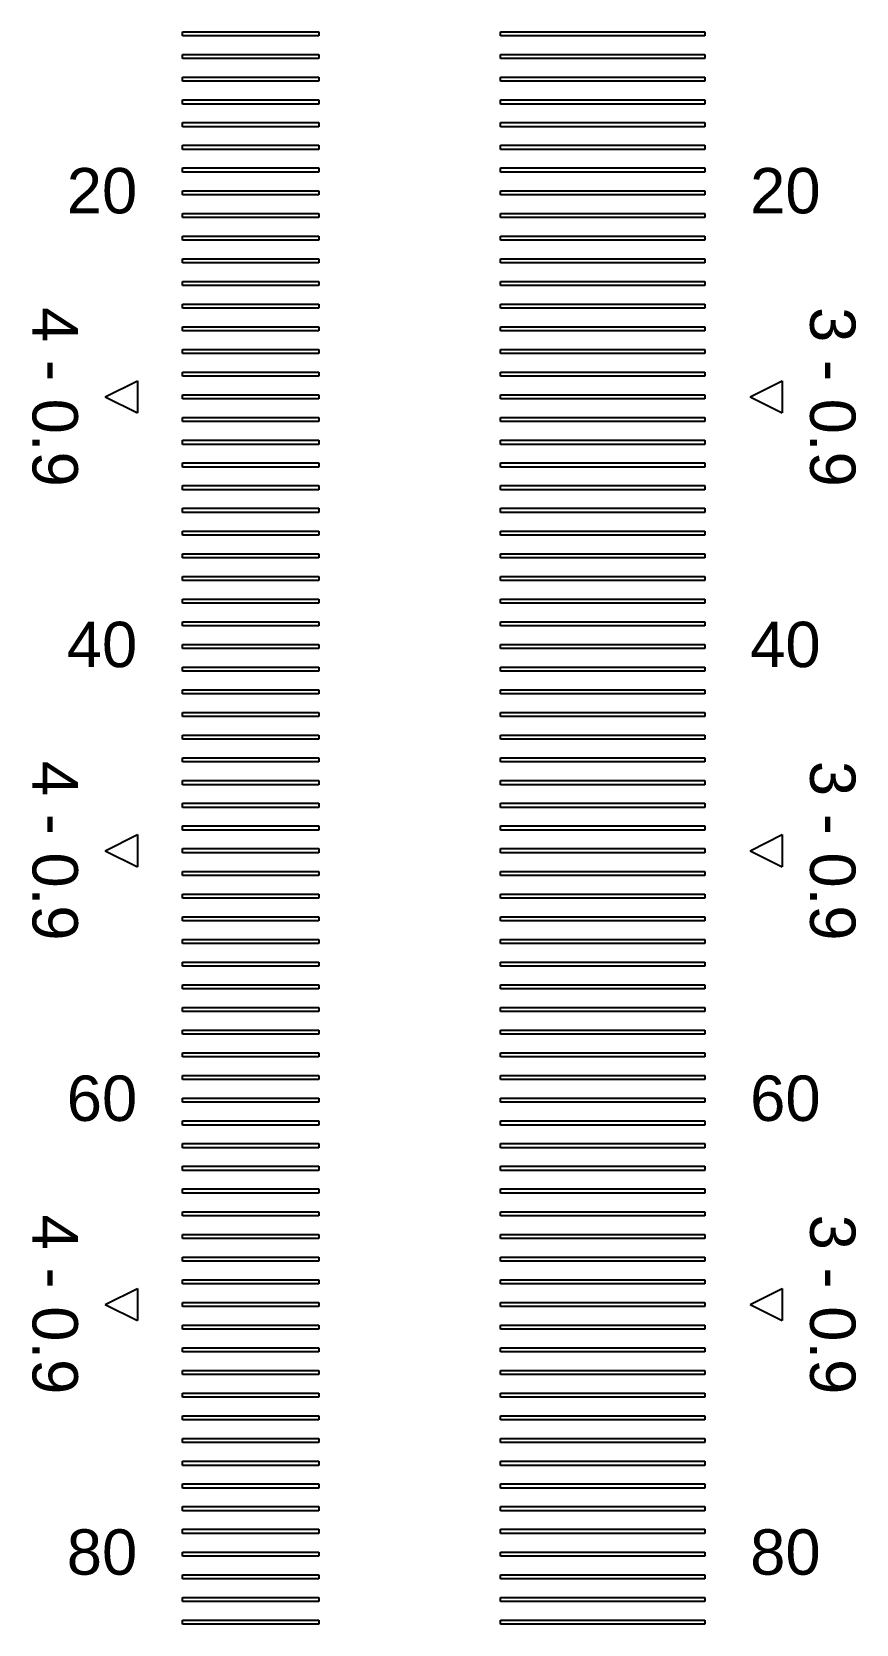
# Model space of a CAD drawing. Extents: x -24531 to 102469, y 86631 to 213631.
# Drawn here: x 53748.9 to 53930.5, y 149660 to 150010.9 of the extents above; entities that cross this region are included whole.
import ezdxf

# ---------------------------------------------------------------- set-up
doc = ezdxf.new("R2010")
doc.units = 13
doc.layers.add('CL - Label-1', color=120, linetype='Continuous')
doc.layers.add('CL - Label-2', color=132, linetype='Continuous')
doc.layers.add('CL - Sub-Micro', color=7, linetype='Continuous', true_color=0x47d1ff)
doc.styles.get("Standard").update_dxf_attribs({"font": 'arial.ttf'})

msp = doc.modelspace()

# ---------------------------------------------------------------- linework, layer by layer
at = {"layer": 'CL - Label-2'}
for p, q in [((53765.04, 149930.46), (53772.14, 149934)), ((53772.14, 149934), (53772.14, 149926.93)), ((53907.12, 149930.46), (53914.21, 149934)), ((53914.21, 149934), (53914.21, 149926.93)), ((53765.04, 149930.46), (53772.14, 149926.93)), ((53907.12, 149930.46), (53914.21, 149926.93)), ((53765.04, 149830.46), (53772.14, 149834)), ((53772.14, 149834), (53772.14, 149826.93)), ((53907.12, 149830.46), (53914.21, 149834)), ((53914.21, 149834), (53914.21, 149826.93)), ((53765.04, 149830.46), (53772.14, 149826.93)), ((53907.12, 149830.46), (53914.21, 149826.93)), ((53765.04, 149730.46), (53772.14, 149734)), ((53772.14, 149734), (53772.14, 149726.93)), ((53907.12, 149730.46), (53914.21, 149734)), ((53914.21, 149734), (53914.21, 149726.93)), ((53765.04, 149730.46), (53772.14, 149726.93)), ((53907.12, 149730.46), (53914.21, 149726.93))]:
    msp.add_line(p, q, dxfattribs=at)
at = {"layer": 'CL - Sub-Micro'}
for p, q in [((53782.12, 150010.01), (53782.12, 150010.91)), ((53782.12, 150010.91), (53812.12, 150010.91)), ((53812.12, 150010.01), (53782.12, 150010.01)), ((53812.12, 150010.91), (53812.12, 150010.01)), ((53852.12, 150010.01), (53852.12, 150010.91)), ((53852.12, 150010.91), (53897.12, 150010.91)), ((53897.12, 150010.01), (53852.12, 150010.01)), ((53897.12, 150010.91), (53897.12, 150010.01)), ((53782.12, 150005.01), (53782.12, 150005.91)), ((53782.12, 150005.91), (53812.12, 150005.91)), ((53812.12, 150005.01), (53782.12, 150005.01)), ((53812.12, 150005.91), (53812.12, 150005.01)), ((53852.12, 150005.01), (53852.12, 150005.91)), ((53852.12, 150005.91), (53897.12, 150005.91)), ((53897.12, 150005.01), (53852.12, 150005.01)), ((53897.12, 150005.91), (53897.12, 150005.01)), ((53782.12, 150000.01), (53782.12, 150000.91)), ((53782.12, 150000.91), (53812.12, 150000.91)), ((53812.12, 150000.01), (53782.12, 150000.01)), ((53812.12, 150000.91), (53812.12, 150000.01)), ((53852.12, 150000.01), (53852.12, 150000.91)), ((53852.12, 150000.91), (53897.12, 150000.91)), ((53897.12, 150000.01), (53852.12, 150000.01)), ((53897.12, 150000.91), (53897.12, 150000.01)), ((53782.12, 149995.01), (53782.12, 149995.91)), ((53782.12, 149995.91), (53812.12, 149995.91)), ((53812.12, 149995.91), (53812.12, 149995.01)), ((53852.12, 149995.01), (53852.12, 149995.91)), ((53852.12, 149995.91), (53897.12, 149995.91)), ((53897.12, 149995.91), (53897.12, 149995.01)), ((53812.12, 149995.01), (53782.12, 149995.01)), ((53897.12, 149995.01), (53852.12, 149995.01)), ((53782.12, 149990.01), (53782.12, 149990.91)), ((53782.12, 149990.91), (53812.12, 149990.91)), ((53812.12, 149990.01), (53782.12, 149990.01)), ((53812.12, 149990.91), (53812.12, 149990.01)), ((53852.12, 149990.01), (53852.12, 149990.91)), ((53852.12, 149990.91), (53897.12, 149990.91)), ((53897.12, 149990.01), (53852.12, 149990.01)), ((53897.12, 149990.91), (53897.12, 149990.01)), ((53782.12, 149985.01), (53782.12, 149985.91)), ((53782.12, 149985.91), (53812.12, 149985.91)), ((53812.12, 149985.91), (53812.12, 149985.01)), ((53852.12, 149985.01), (53852.12, 149985.91)), ((53852.12, 149985.91), (53897.12, 149985.91)), ((53897.12, 149985.91), (53897.12, 149985.01)), ((53812.12, 149985.01), (53782.12, 149985.01)), ((53897.12, 149985.01), (53852.12, 149985.01)), ((53782.12, 149980.01), (53782.12, 149980.91)), ((53782.12, 149980.91), (53812.12, 149980.91)), ((53812.12, 149980.01), (53782.12, 149980.01)), ((53812.12, 149980.91), (53812.12, 149980.01)), ((53852.12, 149980.01), (53852.12, 149980.91)), ((53852.12, 149980.91), (53897.12, 149980.91)), ((53897.12, 149980.01), (53852.12, 149980.01)), ((53897.12, 149980.91), (53897.12, 149980.01)), ((53782.12, 149975.01), (53782.12, 149975.91)), ((53782.12, 149975.91), (53812.12, 149975.91)), ((53812.12, 149975.01), (53782.12, 149975.01)), ((53812.12, 149975.91), (53812.12, 149975.01)), ((53852.12, 149975.01), (53852.12, 149975.91)), ((53852.12, 149975.91), (53897.12, 149975.91)), ((53897.12, 149975.01), (53852.12, 149975.01)), ((53897.12, 149975.91), (53897.12, 149975.01)), ((53782.12, 149970.01), (53782.12, 149970.91)), ((53782.12, 149970.91), (53812.12, 149970.91)), ((53812.12, 149970.01), (53782.12, 149970.01)), ((53812.12, 149970.91), (53812.12, 149970.01)), ((53852.12, 149970.01), (53852.12, 149970.91)), ((53852.12, 149970.91), (53897.12, 149970.91)), ((53897.12, 149970.01), (53852.12, 149970.01)), ((53897.12, 149970.91), (53897.12, 149970.01)), ((53782.12, 149965.01), (53782.12, 149965.91)), ((53782.12, 149965.91), (53812.12, 149965.91)), ((53812.12, 149965.01), (53782.12, 149965.01)), ((53812.12, 149965.91), (53812.12, 149965.01)), ((53852.12, 149965.01), (53852.12, 149965.91)), ((53852.12, 149965.91), (53897.12, 149965.91)), ((53897.12, 149965.01), (53852.12, 149965.01)), ((53897.12, 149965.91), (53897.12, 149965.01)), ((53782.12, 149960.01), (53782.12, 149960.91)), ((53782.12, 149960.91), (53812.12, 149960.91)), ((53812.12, 149960.91), (53812.12, 149960.01)), ((53852.12, 149960.01), (53852.12, 149960.91)), ((53852.12, 149960.91), (53897.12, 149960.91)), ((53897.12, 149960.91), (53897.12, 149960.01)), ((53812.12, 149960.01), (53782.12, 149960.01)), ((53897.12, 149960.01), (53852.12, 149960.01)), ((53782.12, 149955.01), (53782.12, 149955.91)), ((53782.12, 149955.91), (53812.12, 149955.91)), ((53812.12, 149955.01), (53782.12, 149955.01)), ((53812.12, 149955.91), (53812.12, 149955.01)), ((53852.12, 149955.01), (53852.12, 149955.91)), ((53852.12, 149955.91), (53897.12, 149955.91)), ((53897.12, 149955.01), (53852.12, 149955.01)), ((53897.12, 149955.91), (53897.12, 149955.01)), ((53782.12, 149950.01), (53782.12, 149950.91)), ((53782.12, 149950.91), (53812.12, 149950.91)), ((53812.12, 149950.91), (53812.12, 149950.01)), ((53852.12, 149950.01), (53852.12, 149950.91)), ((53852.12, 149950.91), (53897.12, 149950.91)), ((53897.12, 149950.91), (53897.12, 149950.01)), ((53812.12, 149950.01), (53782.12, 149950.01)), ((53897.12, 149950.01), (53852.12, 149950.01)), ((53782.12, 149945.01), (53782.12, 149945.91)), ((53782.12, 149945.91), (53812.12, 149945.91)), ((53812.12, 149945.01), (53782.12, 149945.01)), ((53812.12, 149945.91), (53812.12, 149945.01)), ((53852.12, 149945.01), (53852.12, 149945.91)), ((53852.12, 149945.91), (53897.12, 149945.91)), ((53897.12, 149945.01), (53852.12, 149945.01)), ((53897.12, 149945.91), (53897.12, 149945.01)), ((53782.12, 149940.01), (53782.12, 149940.91)), ((53782.12, 149940.91), (53812.12, 149940.91)), ((53812.12, 149940.01), (53782.12, 149940.01)), ((53812.12, 149940.91), (53812.12, 149940.01)), ((53852.12, 149940.01), (53852.12, 149940.91)), ((53852.12, 149940.91), (53897.12, 149940.91)), ((53897.12, 149940.01), (53852.12, 149940.01)), ((53897.12, 149940.91), (53897.12, 149940.01)), ((53782.12, 149935.01), (53782.12, 149935.91)), ((53782.12, 149935.91), (53812.12, 149935.91)), ((53812.12, 149935.01), (53782.12, 149935.01)), ((53812.12, 149935.91), (53812.12, 149935.01)), ((53852.12, 149935.01), (53852.12, 149935.91)), ((53852.12, 149935.91), (53897.12, 149935.91)), ((53897.12, 149935.01), (53852.12, 149935.01)), ((53897.12, 149935.91), (53897.12, 149935.01)), ((53782.12, 149930.01), (53782.12, 149930.91)), ((53782.12, 149930.91), (53812.12, 149930.91)), ((53812.12, 149930.01), (53782.12, 149930.01)), ((53812.12, 149930.91), (53812.12, 149930.01)), ((53852.12, 149930.01), (53852.12, 149930.91)), ((53852.12, 149930.91), (53897.12, 149930.91)), ((53897.12, 149930.01), (53852.12, 149930.01)), ((53897.12, 149930.91), (53897.12, 149930.01)), ((53782.12, 149925.01), (53782.12, 149925.91)), ((53782.12, 149925.91), (53812.12, 149925.91)), ((53812.12, 149925.91), (53812.12, 149925.01)), ((53852.12, 149925.01), (53852.12, 149925.91)), ((53852.12, 149925.91), (53897.12, 149925.91)), ((53897.12, 149925.91), (53897.12, 149925.01)), ((53812.12, 149925.01), (53782.12, 149925.01)), ((53897.12, 149925.01), (53852.12, 149925.01)), ((53782.12, 149920.01), (53782.12, 149920.91)), ((53782.12, 149920.91), (53812.12, 149920.91)), ((53812.12, 149920.01), (53782.12, 149920.01)), ((53812.12, 149920.91), (53812.12, 149920.01)), ((53852.12, 149920.01), (53852.12, 149920.91)), ((53852.12, 149920.91), (53897.12, 149920.91)), ((53897.12, 149920.01), (53852.12, 149920.01)), ((53897.12, 149920.91), (53897.12, 149920.01)), ((53782.12, 149915.01), (53782.12, 149915.91)), ((53782.12, 149915.91), (53812.12, 149915.91)), ((53812.12, 149915.01), (53782.12, 149915.01)), ((53812.12, 149915.91), (53812.12, 149915.01)), ((53852.12, 149915.01), (53852.12, 149915.91)), ((53852.12, 149915.91), (53897.12, 149915.91)), ((53897.12, 149915.01), (53852.12, 149915.01)), ((53897.12, 149915.91), (53897.12, 149915.01)), ((53782.12, 149910.01), (53782.12, 149910.91)), ((53782.12, 149910.91), (53812.12, 149910.91)), ((53812.12, 149910.01), (53782.12, 149910.01)), ((53812.12, 149910.91), (53812.12, 149910.01)), ((53852.12, 149910.01), (53852.12, 149910.91)), ((53852.12, 149910.91), (53897.12, 149910.91)), ((53897.12, 149910.01), (53852.12, 149910.01)), ((53897.12, 149910.91), (53897.12, 149910.01)), ((53782.12, 149905.01), (53782.12, 149905.91)), ((53782.12, 149905.91), (53812.12, 149905.91)), ((53812.12, 149905.01), (53782.12, 149905.01)), ((53812.12, 149905.91), (53812.12, 149905.01)), ((53852.12, 149905.01), (53852.12, 149905.91)), ((53852.12, 149905.91), (53897.12, 149905.91)), ((53897.12, 149905.01), (53852.12, 149905.01)), ((53897.12, 149905.91), (53897.12, 149905.01)), ((53782.12, 149900.01), (53782.12, 149900.91)), ((53782.12, 149900.91), (53812.12, 149900.91)), ((53812.12, 149900.01), (53782.12, 149900.01)), ((53812.12, 149900.91), (53812.12, 149900.01)), ((53852.12, 149900.01), (53852.12, 149900.91)), ((53852.12, 149900.91), (53897.12, 149900.91)), ((53897.12, 149900.01), (53852.12, 149900.01)), ((53897.12, 149900.91), (53897.12, 149900.01)), ((53782.12, 149895.01), (53782.12, 149895.91)), ((53782.12, 149895.91), (53812.12, 149895.91)), ((53812.12, 149895.01), (53782.12, 149895.01)), ((53812.12, 149895.91), (53812.12, 149895.01)), ((53852.12, 149895.01), (53852.12, 149895.91)), ((53852.12, 149895.91), (53897.12, 149895.91)), ((53897.12, 149895.01), (53852.12, 149895.01)), ((53897.12, 149895.91), (53897.12, 149895.01)), ((53782.12, 149890.01), (53782.12, 149890.91)), ((53782.12, 149890.91), (53812.12, 149890.91)), ((53812.12, 149890.91), (53812.12, 149890.01)), ((53852.12, 149890.01), (53852.12, 149890.91)), ((53852.12, 149890.91), (53897.12, 149890.91)), ((53897.12, 149890.91), (53897.12, 149890.01)), ((53812.12, 149890.01), (53782.12, 149890.01)), ((53897.12, 149890.01), (53852.12, 149890.01)), ((53782.12, 149885.01), (53782.12, 149885.91)), ((53782.12, 149885.91), (53812.12, 149885.91)), ((53812.12, 149885.01), (53782.12, 149885.01)), ((53812.12, 149885.91), (53812.12, 149885.01)), ((53852.12, 149885.01), (53852.12, 149885.91)), ((53852.12, 149885.91), (53897.12, 149885.91)), ((53897.12, 149885.01), (53852.12, 149885.01)), ((53897.12, 149885.91), (53897.12, 149885.01)), ((53782.12, 149880.01), (53782.12, 149880.91)), ((53782.12, 149880.91), (53812.12, 149880.91)), ((53812.12, 149880.01), (53782.12, 149880.01)), ((53812.12, 149880.91), (53812.12, 149880.01)), ((53852.12, 149880.01), (53852.12, 149880.91)), ((53852.12, 149880.91), (53897.12, 149880.91)), ((53897.12, 149880.01), (53852.12, 149880.01)), ((53897.12, 149880.91), (53897.12, 149880.01)), ((53782.12, 149875.01), (53782.12, 149875.91)), ((53782.12, 149875.91), (53812.12, 149875.91)), ((53812.12, 149875.01), (53782.12, 149875.01)), ((53812.12, 149875.91), (53812.12, 149875.01)), ((53852.12, 149875.01), (53852.12, 149875.91)), ((53852.12, 149875.91), (53897.12, 149875.91)), ((53897.12, 149875.01), (53852.12, 149875.01)), ((53897.12, 149875.91), (53897.12, 149875.01)), ((53782.12, 149870.01), (53782.12, 149870.91)), ((53782.12, 149870.91), (53812.12, 149870.91)), ((53812.12, 149870.01), (53782.12, 149870.01)), ((53812.12, 149870.91), (53812.12, 149870.01)), ((53852.12, 149870.01), (53852.12, 149870.91)), ((53852.12, 149870.91), (53897.12, 149870.91)), ((53897.12, 149870.01), (53852.12, 149870.01)), ((53897.12, 149870.91), (53897.12, 149870.01)), ((53782.12, 149865.01), (53782.12, 149865.91)), ((53782.12, 149865.91), (53812.12, 149865.91)), ((53812.12, 149865.91), (53812.12, 149865.01)), ((53852.12, 149865.01), (53852.12, 149865.91)), ((53852.12, 149865.91), (53897.12, 149865.91)), ((53897.12, 149865.91), (53897.12, 149865.01)), ((53812.12, 149865.01), (53782.12, 149865.01)), ((53897.12, 149865.01), (53852.12, 149865.01)), ((53782.12, 149860.01), (53782.12, 149860.91)), ((53782.12, 149860.91), (53812.12, 149860.91)), ((53812.12, 149860.01), (53782.12, 149860.01)), ((53812.12, 149860.91), (53812.12, 149860.01)), ((53852.12, 149860.01), (53852.12, 149860.91)), ((53852.12, 149860.91), (53897.12, 149860.91)), ((53897.12, 149860.01), (53852.12, 149860.01)), ((53897.12, 149860.91), (53897.12, 149860.01)), ((53782.12, 149855.01), (53782.12, 149855.91)), ((53782.12, 149855.91), (53812.12, 149855.91)), ((53812.12, 149855.91), (53812.12, 149855.01)), ((53852.12, 149855.01), (53852.12, 149855.91)), ((53852.12, 149855.91), (53897.12, 149855.91)), ((53897.12, 149855.91), (53897.12, 149855.01)), ((53812.12, 149855.01), (53782.12, 149855.01)), ((53897.12, 149855.01), (53852.12, 149855.01)), ((53782.12, 149850.01), (53782.12, 149850.91)), ((53782.12, 149850.91), (53812.12, 149850.91)), ((53812.12, 149850.01), (53782.12, 149850.01)), ((53812.12, 149850.91), (53812.12, 149850.01)), ((53852.12, 149850.01), (53852.12, 149850.91)), ((53852.12, 149850.91), (53897.12, 149850.91)), ((53897.12, 149850.01), (53852.12, 149850.01)), ((53897.12, 149850.91), (53897.12, 149850.01)), ((53782.12, 149845.01), (53782.12, 149845.91)), ((53782.12, 149845.91), (53812.12, 149845.91)), ((53812.12, 149845.01), (53782.12, 149845.01)), ((53812.12, 149845.91), (53812.12, 149845.01)), ((53852.12, 149845.01), (53852.12, 149845.91)), ((53852.12, 149845.91), (53897.12, 149845.91)), ((53897.12, 149845.01), (53852.12, 149845.01)), ((53897.12, 149845.91), (53897.12, 149845.01)), ((53782.12, 149840.01), (53782.12, 149840.91)), ((53782.12, 149840.91), (53812.12, 149840.91)), ((53812.12, 149840.01), (53782.12, 149840.01)), ((53812.12, 149840.91), (53812.12, 149840.01)), ((53852.12, 149840.01), (53852.12, 149840.91)), ((53852.12, 149840.91), (53897.12, 149840.91)), ((53897.12, 149840.01), (53852.12, 149840.01)), ((53897.12, 149840.91), (53897.12, 149840.01)), ((53782.12, 149835.01), (53782.12, 149835.91)), ((53782.12, 149835.91), (53812.12, 149835.91)), ((53812.12, 149835.01), (53782.12, 149835.01)), ((53812.12, 149835.91), (53812.12, 149835.01)), ((53852.12, 149835.01), (53852.12, 149835.91)), ((53852.12, 149835.91), (53897.12, 149835.91)), ((53897.12, 149835.01), (53852.12, 149835.01)), ((53897.12, 149835.91), (53897.12, 149835.01)), ((53782.12, 149830.01), (53782.12, 149830.91)), ((53782.12, 149830.91), (53812.12, 149830.91)), ((53812.12, 149830.91), (53812.12, 149830.01)), ((53852.12, 149830.01), (53852.12, 149830.91)), ((53852.12, 149830.91), (53897.12, 149830.91)), ((53897.12, 149830.91), (53897.12, 149830.01)), ((53812.12, 149830.01), (53782.12, 149830.01)), ((53897.12, 149830.01), (53852.12, 149830.01)), ((53782.12, 149825.01), (53782.12, 149825.91)), ((53782.12, 149825.91), (53812.12, 149825.91)), ((53812.12, 149825.01), (53782.12, 149825.01)), ((53812.12, 149825.91), (53812.12, 149825.01)), ((53852.12, 149825.01), (53852.12, 149825.91)), ((53852.12, 149825.91), (53897.12, 149825.91)), ((53897.12, 149825.01), (53852.12, 149825.01)), ((53897.12, 149825.91), (53897.12, 149825.01)), ((53782.12, 149820.01), (53782.12, 149820.91)), ((53782.12, 149820.91), (53812.12, 149820.91)), ((53812.12, 149820.91), (53812.12, 149820.01)), ((53852.12, 149820.01), (53852.12, 149820.91)), ((53852.12, 149820.91), (53897.12, 149820.91)), ((53897.12, 149820.91), (53897.12, 149820.01)), ((53812.12, 149820.01), (53782.12, 149820.01)), ((53897.12, 149820.01), (53852.12, 149820.01)), ((53782.12, 149815.01), (53782.12, 149815.91)), ((53782.12, 149815.91), (53812.12, 149815.91)), ((53812.12, 149815.01), (53782.12, 149815.01)), ((53812.12, 149815.91), (53812.12, 149815.01)), ((53852.12, 149815.01), (53852.12, 149815.91)), ((53852.12, 149815.91), (53897.12, 149815.91)), ((53897.12, 149815.01), (53852.12, 149815.01)), ((53897.12, 149815.91), (53897.12, 149815.01)), ((53782.12, 149810.01), (53782.12, 149810.91)), ((53782.12, 149810.91), (53812.12, 149810.91)), ((53812.12, 149810.01), (53782.12, 149810.01)), ((53812.12, 149810.91), (53812.12, 149810.01)), ((53852.12, 149810.01), (53852.12, 149810.91)), ((53852.12, 149810.91), (53897.12, 149810.91)), ((53897.12, 149810.01), (53852.12, 149810.01)), ((53897.12, 149810.91), (53897.12, 149810.01)), ((53782.12, 149805.01), (53782.12, 149805.91)), ((53782.12, 149805.91), (53812.12, 149805.91)), ((53812.12, 149805.01), (53782.12, 149805.01)), ((53812.12, 149805.91), (53812.12, 149805.01)), ((53852.12, 149805.01), (53852.12, 149805.91)), ((53852.12, 149805.91), (53897.12, 149805.91)), ((53897.12, 149805.01), (53852.12, 149805.01)), ((53897.12, 149805.91), (53897.12, 149805.01)), ((53782.12, 149800.01), (53782.12, 149800.91)), ((53782.12, 149800.91), (53812.12, 149800.91)), ((53812.12, 149800.01), (53782.12, 149800.01)), ((53812.12, 149800.91), (53812.12, 149800.01)), ((53852.12, 149800.01), (53852.12, 149800.91)), ((53852.12, 149800.91), (53897.12, 149800.91)), ((53897.12, 149800.01), (53852.12, 149800.01)), ((53897.12, 149800.91), (53897.12, 149800.01)), ((53782.12, 149795.01), (53782.12, 149795.91)), ((53782.12, 149795.91), (53812.12, 149795.91)), ((53812.12, 149795.91), (53812.12, 149795.01)), ((53852.12, 149795.01), (53852.12, 149795.91)), ((53852.12, 149795.91), (53897.12, 149795.91)), ((53897.12, 149795.91), (53897.12, 149795.01)), ((53812.12, 149795.01), (53782.12, 149795.01)), ((53897.12, 149795.01), (53852.12, 149795.01)), ((53782.12, 149790.01), (53782.12, 149790.91)), ((53782.12, 149790.91), (53812.12, 149790.91)), ((53812.12, 149790.01), (53782.12, 149790.01)), ((53812.12, 149790.91), (53812.12, 149790.01)), ((53852.12, 149790.01), (53852.12, 149790.91)), ((53852.12, 149790.91), (53897.12, 149790.91)), ((53897.12, 149790.01), (53852.12, 149790.01)), ((53897.12, 149790.91), (53897.12, 149790.01)), ((53782.12, 149785.01), (53782.12, 149785.91)), ((53782.12, 149785.91), (53812.12, 149785.91)), ((53812.12, 149785.91), (53812.12, 149785.01)), ((53852.12, 149785.01), (53852.12, 149785.91)), ((53852.12, 149785.91), (53897.12, 149785.91)), ((53897.12, 149785.91), (53897.12, 149785.01)), ((53812.12, 149785.01), (53782.12, 149785.01)), ((53897.12, 149785.01), (53852.12, 149785.01)), ((53782.12, 149780.01), (53782.12, 149780.91)), ((53782.12, 149780.91), (53812.12, 149780.91)), ((53812.12, 149780.01), (53782.12, 149780.01)), ((53812.12, 149780.91), (53812.12, 149780.01)), ((53852.12, 149780.01), (53852.12, 149780.91)), ((53852.12, 149780.91), (53897.12, 149780.91)), ((53897.12, 149780.01), (53852.12, 149780.01)), ((53897.12, 149780.91), (53897.12, 149780.01)), ((53782.12, 149775.01), (53782.12, 149775.91)), ((53782.12, 149775.91), (53812.12, 149775.91)), ((53812.12, 149775.01), (53782.12, 149775.01)), ((53812.12, 149775.91), (53812.12, 149775.01)), ((53852.12, 149775.01), (53852.12, 149775.91)), ((53852.12, 149775.91), (53897.12, 149775.91)), ((53897.12, 149775.01), (53852.12, 149775.01)), ((53897.12, 149775.91), (53897.12, 149775.01)), ((53782.12, 149770.01), (53782.12, 149770.91)), ((53782.12, 149770.91), (53812.12, 149770.91)), ((53812.12, 149770.01), (53782.12, 149770.01)), ((53812.12, 149770.91), (53812.12, 149770.01)), ((53852.12, 149770.01), (53852.12, 149770.91)), ((53852.12, 149770.91), (53897.12, 149770.91)), ((53897.12, 149770.01), (53852.12, 149770.01)), ((53897.12, 149770.91), (53897.12, 149770.01)), ((53782.12, 149765.01), (53782.12, 149765.91)), ((53782.12, 149765.91), (53812.12, 149765.91)), ((53812.12, 149765.01), (53782.12, 149765.01)), ((53812.12, 149765.91), (53812.12, 149765.01)), ((53852.12, 149765.01), (53852.12, 149765.91)), ((53852.12, 149765.91), (53897.12, 149765.91)), ((53897.12, 149765.01), (53852.12, 149765.01)), ((53897.12, 149765.91), (53897.12, 149765.01)), ((53782.12, 149760.01), (53782.12, 149760.91)), ((53782.12, 149760.91), (53812.12, 149760.91)), ((53812.12, 149760.91), (53812.12, 149760.01)), ((53852.12, 149760.01), (53852.12, 149760.91)), ((53852.12, 149760.91), (53897.12, 149760.91)), ((53897.12, 149760.91), (53897.12, 149760.01)), ((53812.12, 149760.01), (53782.12, 149760.01)), ((53897.12, 149760.01), (53852.12, 149760.01)), ((53782.12, 149755.01), (53782.12, 149755.91)), ((53782.12, 149755.91), (53812.12, 149755.91)), ((53812.12, 149755.01), (53782.12, 149755.01)), ((53812.12, 149755.91), (53812.12, 149755.01)), ((53852.12, 149755.01), (53852.12, 149755.91)), ((53852.12, 149755.91), (53897.12, 149755.91)), ((53897.12, 149755.01), (53852.12, 149755.01)), ((53897.12, 149755.91), (53897.12, 149755.01)), ((53782.12, 149750.01), (53782.12, 149750.91)), ((53782.12, 149750.91), (53812.12, 149750.91)), ((53812.12, 149750.91), (53812.12, 149750.01)), ((53852.12, 149750.01), (53852.12, 149750.91)), ((53852.12, 149750.91), (53897.12, 149750.91)), ((53897.12, 149750.91), (53897.12, 149750.01)), ((53812.12, 149750.01), (53782.12, 149750.01)), ((53897.12, 149750.01), (53852.12, 149750.01)), ((53782.12, 149745.01), (53782.12, 149745.91)), ((53782.12, 149745.91), (53812.12, 149745.91)), ((53812.12, 149745.01), (53782.12, 149745.01)), ((53812.12, 149745.91), (53812.12, 149745.01)), ((53852.12, 149745.01), (53852.12, 149745.91)), ((53852.12, 149745.91), (53897.12, 149745.91)), ((53897.12, 149745.01), (53852.12, 149745.01)), ((53897.12, 149745.91), (53897.12, 149745.01)), ((53782.12, 149740.01), (53782.12, 149740.91)), ((53782.12, 149740.91), (53812.12, 149740.91)), ((53812.12, 149740.01), (53782.12, 149740.01)), ((53812.12, 149740.91), (53812.12, 149740.01)), ((53852.12, 149740.01), (53852.12, 149740.91)), ((53852.12, 149740.91), (53897.12, 149740.91)), ((53897.12, 149740.01), (53852.12, 149740.01)), ((53897.12, 149740.91), (53897.12, 149740.01)), ((53782.12, 149735.01), (53782.12, 149735.91)), ((53782.12, 149735.91), (53812.12, 149735.91)), ((53812.12, 149735.01), (53782.12, 149735.01)), ((53812.12, 149735.91), (53812.12, 149735.01)), ((53852.12, 149735.01), (53852.12, 149735.91)), ((53852.12, 149735.91), (53897.12, 149735.91)), ((53897.12, 149735.01), (53852.12, 149735.01)), ((53897.12, 149735.91), (53897.12, 149735.01)), ((53782.12, 149730.01), (53782.12, 149730.91)), ((53782.12, 149730.91), (53812.12, 149730.91)), ((53812.12, 149730.01), (53782.12, 149730.01)), ((53812.12, 149730.91), (53812.12, 149730.01)), ((53852.12, 149730.01), (53852.12, 149730.91)), ((53852.12, 149730.91), (53897.12, 149730.91)), ((53897.12, 149730.01), (53852.12, 149730.01)), ((53897.12, 149730.91), (53897.12, 149730.01)), ((53782.12, 149725.01), (53782.12, 149725.91)), ((53782.12, 149725.91), (53812.12, 149725.91)), ((53812.12, 149725.91), (53812.12, 149725.01)), ((53852.12, 149725.01), (53852.12, 149725.91)), ((53852.12, 149725.91), (53897.12, 149725.91)), ((53897.12, 149725.91), (53897.12, 149725.01)), ((53812.12, 149725.01), (53782.12, 149725.01)), ((53897.12, 149725.01), (53852.12, 149725.01)), ((53782.12, 149720.01), (53782.12, 149720.91)), ((53782.12, 149720.91), (53812.12, 149720.91)), ((53812.12, 149720.01), (53782.12, 149720.01)), ((53812.12, 149720.91), (53812.12, 149720.01)), ((53852.12, 149720.01), (53852.12, 149720.91)), ((53852.12, 149720.91), (53897.12, 149720.91)), ((53897.12, 149720.01), (53852.12, 149720.01)), ((53897.12, 149720.91), (53897.12, 149720.01)), ((53782.12, 149715.01), (53782.12, 149715.91)), ((53782.12, 149715.91), (53812.12, 149715.91)), ((53812.12, 149715.01), (53782.12, 149715.01)), ((53812.12, 149715.91), (53812.12, 149715.01)), ((53852.12, 149715.01), (53852.12, 149715.91)), ((53852.12, 149715.91), (53897.12, 149715.91)), ((53897.12, 149715.01), (53852.12, 149715.01)), ((53897.12, 149715.91), (53897.12, 149715.01)), ((53782.12, 149710.01), (53782.12, 149710.91)), ((53782.12, 149710.91), (53812.12, 149710.91)), ((53812.12, 149710.01), (53782.12, 149710.01)), ((53812.12, 149710.91), (53812.12, 149710.01)), ((53852.12, 149710.01), (53852.12, 149710.91)), ((53852.12, 149710.91), (53897.12, 149710.91)), ((53897.12, 149710.01), (53852.12, 149710.01)), ((53897.12, 149710.91), (53897.12, 149710.01)), ((53782.12, 149705.01), (53782.12, 149705.91)), ((53782.12, 149705.91), (53812.12, 149705.91)), ((53812.12, 149705.01), (53782.12, 149705.01)), ((53812.12, 149705.91), (53812.12, 149705.01)), ((53852.12, 149705.01), (53852.12, 149705.91)), ((53852.12, 149705.91), (53897.12, 149705.91)), ((53897.12, 149705.01), (53852.12, 149705.01)), ((53897.12, 149705.91), (53897.12, 149705.01)), ((53782.12, 149700.01), (53782.12, 149700.91)), ((53782.12, 149700.91), (53812.12, 149700.91)), ((53812.12, 149700.01), (53782.12, 149700.01)), ((53812.12, 149700.91), (53812.12, 149700.01)), ((53852.12, 149700.01), (53852.12, 149700.91)), ((53852.12, 149700.91), (53897.12, 149700.91)), ((53897.12, 149700.01), (53852.12, 149700.01)), ((53897.12, 149700.91), (53897.12, 149700.01)), ((53782.12, 149695.01), (53782.12, 149695.91)), ((53782.12, 149695.91), (53812.12, 149695.91)), ((53812.12, 149695.01), (53782.12, 149695.01)), ((53812.12, 149695.91), (53812.12, 149695.01)), ((53852.12, 149695.01), (53852.12, 149695.91)), ((53852.12, 149695.91), (53897.12, 149695.91)), ((53897.12, 149695.01), (53852.12, 149695.01)), ((53897.12, 149695.91), (53897.12, 149695.01)), ((53782.12, 149690.01), (53782.12, 149690.91)), ((53782.12, 149690.91), (53812.12, 149690.91)), ((53812.12, 149690.91), (53812.12, 149690.01)), ((53852.12, 149690.01), (53852.12, 149690.91)), ((53852.12, 149690.91), (53897.12, 149690.91)), ((53897.12, 149690.91), (53897.12, 149690.01)), ((53812.12, 149690.01), (53782.12, 149690.01)), ((53897.12, 149690.01), (53852.12, 149690.01)), ((53782.12, 149685.01), (53782.12, 149685.91)), ((53782.12, 149685.91), (53812.12, 149685.91)), ((53812.12, 149685.01), (53782.12, 149685.01)), ((53812.12, 149685.91), (53812.12, 149685.01)), ((53852.12, 149685.01), (53852.12, 149685.91)), ((53852.12, 149685.91), (53897.12, 149685.91)), ((53897.12, 149685.01), (53852.12, 149685.01)), ((53897.12, 149685.91), (53897.12, 149685.01)), ((53782.12, 149680.01), (53782.12, 149680.91)), ((53782.12, 149680.91), (53812.12, 149680.91)), ((53812.12, 149680.01), (53782.12, 149680.01)), ((53812.12, 149680.91), (53812.12, 149680.01)), ((53852.12, 149680.01), (53852.12, 149680.91)), ((53852.12, 149680.91), (53897.12, 149680.91)), ((53897.12, 149680.01), (53852.12, 149680.01)), ((53897.12, 149680.91), (53897.12, 149680.01)), ((53782.12, 149675.01), (53782.12, 149675.91)), ((53782.12, 149675.91), (53812.12, 149675.91)), ((53812.12, 149675.01), (53782.12, 149675.01)), ((53812.12, 149675.91), (53812.12, 149675.01)), ((53852.12, 149675.01), (53852.12, 149675.91)), ((53852.12, 149675.91), (53897.12, 149675.91)), ((53897.12, 149675.01), (53852.12, 149675.01)), ((53897.12, 149675.91), (53897.12, 149675.01)), ((53782.12, 149670.01), (53782.12, 149670.91)), ((53782.12, 149670.91), (53812.12, 149670.91)), ((53812.12, 149670.01), (53782.12, 149670.01)), ((53812.12, 149670.91), (53812.12, 149670.01)), ((53852.12, 149670.01), (53852.12, 149670.91)), ((53852.12, 149670.91), (53897.12, 149670.91)), ((53897.12, 149670.01), (53852.12, 149670.01)), ((53897.12, 149670.91), (53897.12, 149670.01)), ((53782.12, 149665.01), (53782.12, 149665.91)), ((53782.12, 149665.91), (53812.12, 149665.91)), ((53812.12, 149665.91), (53812.12, 149665.01)), ((53852.12, 149665.01), (53852.12, 149665.91)), ((53852.12, 149665.91), (53897.12, 149665.91)), ((53897.12, 149665.91), (53897.12, 149665.01)), ((53812.12, 149665.01), (53782.12, 149665.01)), ((53897.12, 149665.01), (53852.12, 149665.01)), ((53782.12, 149660.01), (53782.12, 149660.91)), ((53782.12, 149660.91), (53812.12, 149660.91)), ((53812.12, 149660.01), (53782.12, 149660.01)), ((53812.12, 149660.91), (53812.12, 149660.01)), ((53852.12, 149660.01), (53852.12, 149660.91)), ((53852.12, 149660.91), (53897.12, 149660.91)), ((53897.12, 149660.01), (53852.12, 149660.01)), ((53897.12, 149660.91), (53897.12, 149660.01))]:
    msp.add_line(p, q, dxfattribs=at)

# ---------------------------------------------------------------- texts
at = {"layer": 'CL - Label-1', "char_height": 10}
for s, insert, attachment_point in [('20', (53772.12, 149980.91), 3), ('20', (53907.12, 149980.91), 1), ('40', (53772.12, 149880.91), 3), ('40', (53907.12, 149880.91), 1), ('60', (53772.12, 149780.91), 3), ('60', (53907.12, 149780.91), 1), ('80', (53772.12, 149680.91), 3), ('80', (53907.12, 149680.91), 1)]:
    msp.add_mtext_dynamic_manual_height_columns(s, width=21.565, gutter_width=12.5, heights=[8.55], dxfattribs=dict(at, insert=insert, attachment_point=attachment_point))
at = {"layer": 'CL - Label-2', "char_height": 10, "rotation": 270}
for s, insert, attachment_point in [('4 - 0.9', (53759.04, 149930.46), 2), ('3 - 0.9', (53920.19, 149930.46), 8), ('4 - 0.9', (53759.04, 149830.46), 2), ('3 - 0.9', (53920.19, 149830.46), 8), ('4 - 0.9', (53759.04, 149730.46), 2), ('3 - 0.9', (53920.19, 149730.46), 8)]:
    msp.add_mtext_dynamic_manual_height_columns(s, width=52.3045, gutter_width=12.5, heights=[18.11], dxfattribs=dict(at, insert=insert, attachment_point=attachment_point))

doc.saveas('drawing.dxf')
